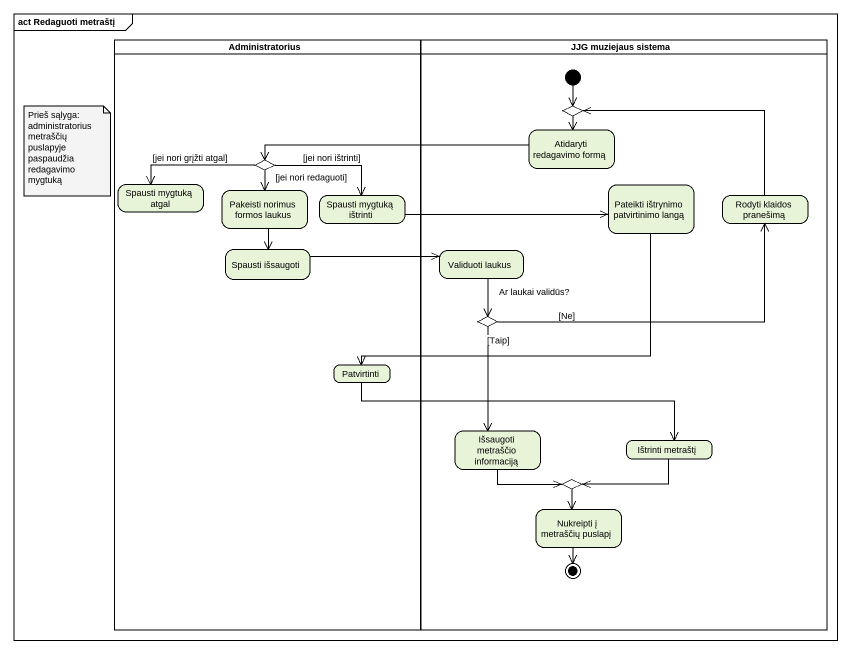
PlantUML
@startuml
mainframe act Redaguoti metraštį
hide empty description
state Administratorius <<partition>> {
  state "Spausti mygtuką atgal" as Spausti_mygtuką_atgal
  state "Pakeisti norimus formos laukus" as Pakeisti_norimus_formos
  state choice2 <<choice>>
  state "Spausti mygtuką ištrinti" as Spausti_mygtuką_ištrinti
  state "Spausti išsaugoti" as Spausti_išsaugoti
  state Patvirtinti
}
state "JJG muziejaus sistema" as JJG_muziejaus_sistema <<partition>> {
  state choice1 <<choice>>
  state "Atidaryti redagavimo formą" as Atidaryti_redagavimo_formą
  state "Pateikti ištrynimo patvirtinimo langą" as Pateikti_ištrynimo
  state "Rodyti klaidos pranešimą" as Rodyti_klaidos_pranešimą
  state "Validuoti laukus" as Validuoti_laukus
  state choice3 <<choice>>
  state "Išsaugoti metraščio informaciją" as Išsaugoti_metraščio
  state "Ištrinti metraštį" as Ištrinti_metraštį
  state choice4 <<choice>>
  state "Nukreipti į metraščių puslapį" as Nukreipti_į_metraščių
  [*] --> choice1
  Nukreipti_į_metraščių --> [*]
}
choice1 --> Atidaryti_redagavimo_formą
Atidaryti_redagavimo_formą -left-> choice2
Pakeisti_norimus_formos --> Spausti_išsaugoti
choice2 -left-> Spausti_mygtuką_atgal : [jei nori grįžti atgal]
choice2 --> Pakeisti_norimus_formos : [jei nori redaguoti]
choice2 -right-> Spausti_mygtuką_ištrinti : [jei nori ištrinti]
Spausti_mygtuką_ištrinti -right-> Pateikti_ištrynimo
Pateikti_ištrynimo -left-> Patvirtinti
Rodyti_klaidos_pranešimą -left-> choice1
Spausti_išsaugoti -right-> Validuoti_laukus
Validuoti_laukus --> choice3 : Ar laukai validūs?
choice3 -right-> Rodyti_klaidos_pranešimą : [Ne]
choice3 --> Išsaugoti_metraščio : [Taip]
Patvirtinti -right-> Ištrinti_metraštį
Išsaugoti_metraščio -right-> choice4
Ištrinti_metraštį -left-> choice4
choice4 --> Nukreipti_į_metraščių
note as N1
  Prieš sąlyga: administratorius metraščių puslapyje paspaudžia redagavimo mygtuką
end note
@enduml
